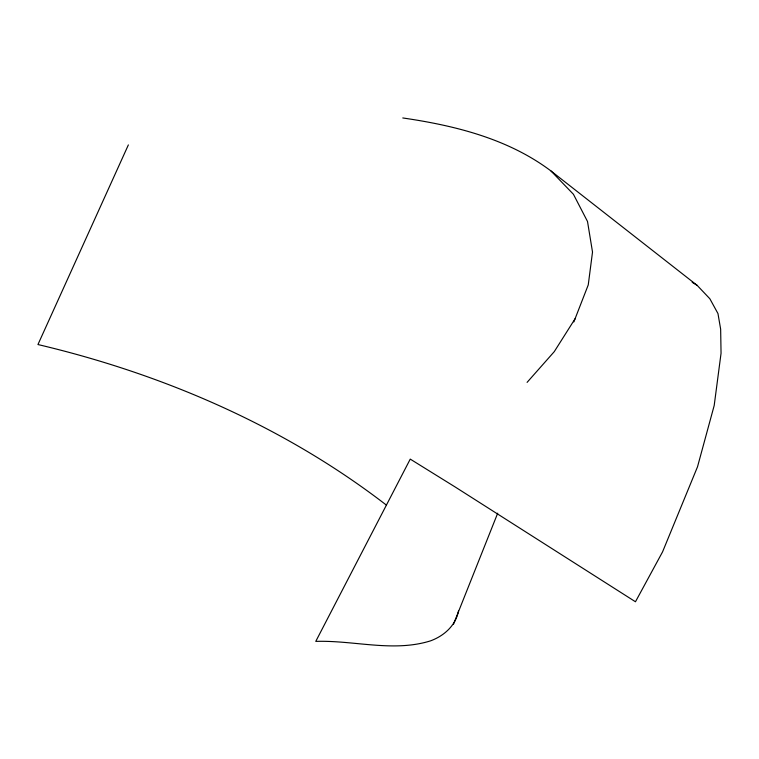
<?xml version="1.0" encoding="UTF-8"?>
<svg xmlns="http://www.w3.org/2000/svg" width="759" height="759" viewBox="0 0 759 759"><rect width="100%" height="100%" fill="white"/><g stroke="black" fill="none" stroke-linecap="round" stroke-linejoin="round"><path stroke-width="1.14" d="M402.773 117.958C454.945 125.548 508.169 138.755 550.996 170.984L697.16 285.365L709.855 298.761L717.967 313.562L720.652 329.197L721.05 353.286L714.191 405.524L697.512 466.804L662.56 551.878L635.463 601.764L454.954 486.851L410.249 459.11L315.763 641.393C353.798 640.122 393.266 652.531 430.533 640.862C444.053 635.89 455.666 625.615 458.493 611.004M573.842 321.93L588.253 284.9L592.513 252.045L587.513 221.495L573.434 194.285L550.996 170.984M453.521 624.164L497.714 513.16M128.366 144.903L37.95 344.539C162.929 374.026 284.208 426.368 386.265 505.001M575.161 318.638L554.269 351.645L527.088 382.375M692.18 282.31L697.16 285.365"/></g></svg>
